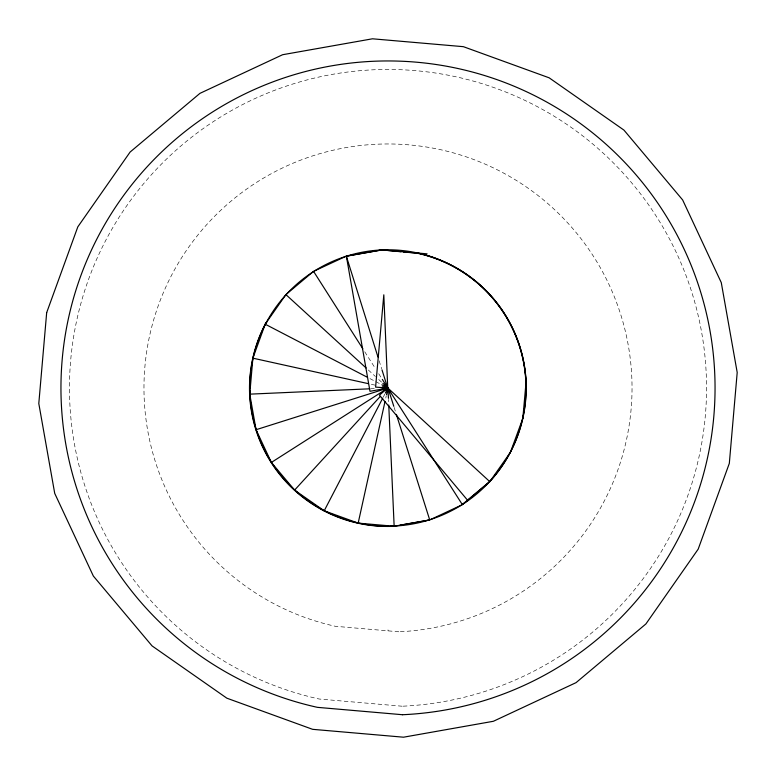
<?xml version="1.0" encoding="UTF-8"?>
<svg xmlns="http://www.w3.org/2000/svg" width="776" height="776" viewBox="0 0 776 776"><rect width="100%" height="100%" fill="white"/><g stroke="black" fill="none" stroke-linecap="round" stroke-linejoin="round"><path stroke-width="0.58" stroke-dasharray="3.88 2.91" d="M385.769 398.078L386.264 395.857M383.237 397.166L384.818 394.121M370.967 388.757L374.304 388.611M371.355 384.324L377.922 385.769M369.968 378.63L374.847 381.161M375.836 381.676L380.861 384.295M368.328 369.997L375.419 376.496M378.717 379.503L382.064 382.568M364.739 351.77L375.235 368.251M378.717 373.722L381.724 378.436M394.13 407.381L396.041 413.424M379.144 360.782L381.656 368.775M388.504 399.446L388.611 401.696M388 629.85L388 630.849M398.845 631.79L335.377 626.29A244.033 244.033 0 0 1 194.272 239.6A244.033 244.033 0 0 1 604.368 275.14A244.033 244.033 0 0 1 398.845 631.79M402.152 706.218L319.314 699.04A318.529 318.529 0 0 1 135.131 194.301A318.529 318.529 0 0 1 670.425 240.686A318.529 318.529 0 0 1 402.152 706.218"/><path stroke-width="1.16" d="M377.96 356.999L346.348 256.216L381.918 249.911L417.905 253.121A138.409 138.409 0 0 1 526.031 382.364L522.83 418.361L510.424 452.301L489.801 481.654L467.618 500.297L462.389 504.672L429.72 519.939L394.15 526.244L358.163 523.121L324.203 510.792L294.599 490.102L271.358 462.447L256.061 429.72L249.756 394.15L252.879 358.163L265.217 324.184L285.898 294.599L313.553 271.358L346.329 256.138L381.016 250.076M462.389 504.672L387.806 387.951L379.445 395.149L467.618 500.297M358.163 523.121L385.041 401.386M386.516 394.741L388 388L382.907 383.344M387.728 387.748L383.81 294.812L375.594 387.117L387.845 388.01L369.987 391.308L346.387 256.284M324.203 510.792L382.723 398.166M385.352 393.102L388 388L381.879 384.818M394.092 526.235L393.568 526.332A138.138 138.138 0 0 1 294.279 490.054L294.191 489.986A138.206 138.206 0 0 1 265.179 324.261L266.857 321.846M294.599 490.102L380.269 396.449M385.672 390.541L387.903 388.097L489.801 481.654M382.384 386.758L388 388L393.801 406.333M489.685 481.537L462.36 504.507A138.215 138.215 0 0 0 504.827 314.144A138.215 138.215 0 0 0 314.649 270.853M271.358 462.447L387.806 388.126M429.361 519.998L399.95 525.207M256.061 429.72L388 388M249.756 394.15L369.88 388.805M382.258 388.252L387.787 388.01M387.884 388.194L388.456 398.311M381.87 249.92L400.998 251.773M417.808 253.034L427.101 253.839M403.413 251.987L417.876 253.277M252.879 358.163L368.154 383.616M265.208 324.203L367.116 377.146M285.898 294.599L366.078 367.94M313.553 271.358L362.809 348.725M382.325 379.396L387.563 387.612L381.976 369.822M396.342 414.394L429.72 519.939M388.757 405.033L394.15 526.244M461.351 505.147A138.215 138.215 0 0 1 430.806 519.416M429.671 519.784A138.215 138.215 0 0 1 390.551 526.186M388.155 526.215A138.215 138.215 0 0 1 372.441 525.333M370.045 525.042A138.215 138.215 0 0 1 271.484 462.35M270.853 461.351A138.215 138.215 0 0 1 256.575 430.796M256.216 429.661A138.215 138.215 0 0 1 249.814 390.541M249.785 388.155A138.215 138.215 0 0 1 250.667 372.441M250.958 370.045A138.215 138.215 0 0 1 313.649 271.493M417.857 253.354A138.176 138.176 0 0 1 489.704 481.556M46.676 312.621L38.8 403.53L54.718 493.381L93.353 576.054L152.057 645.904L226.854 698.187L312.621 729.324L403.53 737.2L493.381 721.282L576.054 682.647L645.904 623.943L698.187 549.146L729.324 463.379L737.2 372.47L721.282 282.619L682.647 199.946L623.943 130.096L549.146 77.813L463.379 46.676L372.47 38.8L282.619 54.718L199.946 93.353L130.096 152.057L77.813 226.854L46.676 312.621M402.531 714.725L317.471 707.353A327.045 327.045 0 0 1 128.37 189.121A327.045 327.045 0 0 1 677.972 236.748A327.045 327.045 0 0 1 402.531 714.725"/></g></svg>
